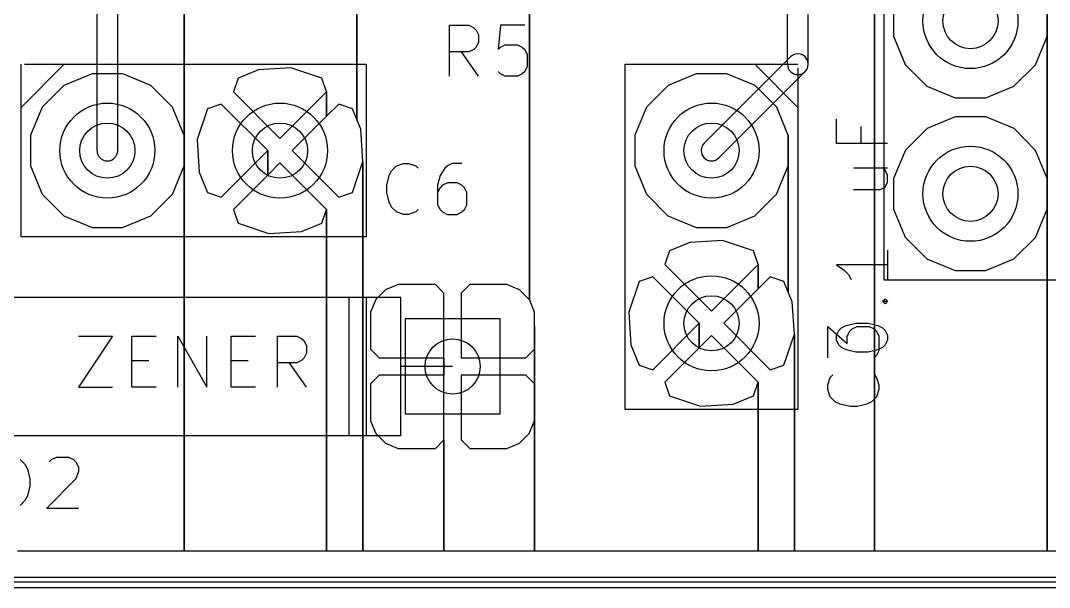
# Model space of a CAD drawing. Extents: x 10 to 410, y -287 to -10.
# Drawn here: x 171.44 to 186.58, y -150.57 to -142.23 of the extents above; entities that cross this region are included whole.
import ezdxf

# ---------------------------------------------------------------- set-up
doc = ezdxf.new("R2010")
doc.units = 0
doc.header["$MEASUREMENT"] = 0
doc.layers.add('Black', color=250, linetype='CONTINUOUS')
doc.layers.add('White', color=7, linetype='CONTINUOUS')

msp = doc.modelspace()

# ---------------------------------------------------------------- linework, layer by layer
at = {"layer": 'BLACK'}
for p, q in [((184.15, -146.05), (184.15, -120.65)), ((178.93, -146.337), (178.93, -138.206)), ((178.93, -138.206), (178.93, -146.337)), ((178.93, -146.337), (178.93, -138.206)), ((178.93, -138.206), (178.93, -146.337)), ((173.85, -143.921), (173.85, -140.746)), ((173.85, -140.746), (173.85, -143.921)), ((173.85, -143.921), (173.85, -140.746)), ((173.85, -140.746), (173.85, -143.921)), ((176.39, -143.688), (176.39, -140.746)), ((176.39, -140.746), (176.39, -143.688)), ((176.39, -143.688), (176.39, -140.746)), ((176.39, -140.746), (176.39, -143.688)), ((184.01, -150.039), (184.01, -140.746)), ((184.01, -140.746), (184.01, -150.039)), ((184.01, -150.039), (184.01, -140.746)), ((184.01, -140.746), (184.01, -150.039)), ((184.29, -142.014), (184.29, -142.464)), ((184.29, -142.014), (184.29, -142.464)), ((186.55, -144.556), (186.55, -142.016)), ((186.55, -142.466), (186.55, -142.016)), ((186.55, -142.016), (186.55, -144.556)), ((186.55, -144.556), (186.55, -142.016)), ((186.55, -142.466), (186.55, -142.016)), ((186.55, -142.016), (186.55, -144.556)), ((177.754, -143.052), (177.754, -142.302)), ((177.754, -142.302), (178.04, -142.302)), ((178.04, -142.302), (178.112, -142.337)), ((178.504, -142.302), (178.469, -142.659)), ((178.862, -142.302), (178.504, -142.302)), ((178.112, -142.337), (178.147, -142.373)), ((178.147, -142.373), (178.183, -142.444)), ((178.183, -142.444), (178.183, -142.552)), ((178.183, -142.552), (178.147, -142.623)), ((178.504, -142.623), (178.576, -142.587)), ((178.576, -142.587), (178.754, -142.587)), ((178.754, -142.587), (178.826, -142.623)), ((184.29, -142.464), (184.461, -142.879)), ((184.29, -142.464), (184.461, -142.879)), ((186.378, -142.881), (186.55, -142.466)), ((186.378, -142.881), (186.55, -142.466)), ((178.04, -142.694), (177.754, -142.694)), ((178.183, -143.052), (177.933, -142.694)), ((178.112, -142.659), (178.04, -142.694)), ((178.147, -142.623), (178.112, -142.659)), ((178.469, -142.659), (178.504, -142.623)), ((178.826, -142.623), (178.862, -142.659)), ((178.862, -142.659), (178.897, -142.73)), ((178.897, -142.73), (178.897, -142.909)), ((171.45, -145.415), (171.45, -142.875)), ((171.45, -143.51), (172.085, -142.875)), ((171.501, -142.875), (176.53, -142.875)), ((176.53, -142.875), (176.53, -145.415)), ((178.897, -142.909), (178.862, -142.98)), ((180.34, -147.955), (180.34, -142.875)), ((180.34, -142.875), (182.88, -142.875)), ((182.245, -142.875), (182.88, -143.51)), ((184.461, -142.879), (184.779, -143.198)), ((184.461, -142.879), (184.779, -143.198)), ((186.059, -143.199), (186.378, -142.881)), ((186.059, -143.199), (186.378, -142.881)), ((172.496, -143.015), (172.081, -143.186)), ((172.496, -143.015), (172.081, -143.186)), ((172.946, -143.015), (172.496, -143.015)), ((172.946, -143.015), (172.496, -143.015)), ((173.361, -143.187), (172.946, -143.015)), ((173.361, -143.187), (172.946, -143.015)), ((174.943, -142.956), (174.644, -143.08)), ((174.943, -142.956), (174.644, -143.08)), ((175.422, -142.926), (174.943, -142.956)), ((175.422, -142.926), (174.943, -142.956)), ((175.876, -143.08), (175.422, -142.926)), ((175.876, -143.08), (175.422, -142.926)), ((178.504, -143.016), (178.469, -142.98)), ((178.576, -143.052), (178.504, -143.016)), ((178.754, -143.052), (178.576, -143.052)), ((178.826, -143.016), (178.754, -143.052)), ((178.862, -142.98), (178.826, -143.016)), ((181.386, -143.015), (180.971, -143.186)), ((181.386, -143.015), (180.971, -143.186)), ((181.836, -143.015), (181.386, -143.015)), ((181.836, -143.015), (181.386, -143.015)), ((182.251, -143.187), (181.836, -143.015)), ((182.251, -143.187), (181.836, -143.015)), ((182.88, -142.926), (182.88, -147.955)), ((172.081, -143.186), (171.762, -143.504)), ((172.081, -143.186), (171.762, -143.504)), ((173.679, -143.506), (173.361, -143.187)), ((173.679, -143.506), (173.361, -143.187)), ((174.644, -143.08), (174.575, -143.28)), ((174.644, -143.08), (174.575, -143.28)), ((175.945, -143.28), (175.876, -143.08)), ((175.945, -143.28), (175.876, -143.08)), ((180.971, -143.186), (180.652, -143.504)), ((180.971, -143.186), (180.652, -143.504)), ((182.569, -143.506), (182.251, -143.187)), ((182.569, -143.506), (182.251, -143.187)), ((184.779, -143.198), (185.194, -143.37)), ((184.779, -143.198), (185.194, -143.37)), ((185.644, -143.37), (186.059, -143.199)), ((185.644, -143.37), (186.059, -143.199)), ((174.575, -143.28), (175.26, -143.965)), ((174.575, -143.28), (175.26, -143.965)), ((175.26, -143.965), (175.945, -143.28)), ((175.26, -143.965), (175.945, -143.28)), ((175.945, -143.64), (175.945, -143.28)), ((175.945, -143.28), (175.945, -143.64)), ((175.945, -143.64), (175.945, -143.28)), ((175.945, -143.28), (175.945, -143.64)), ((171.762, -143.504), (171.59, -143.919)), ((171.762, -143.504), (171.59, -143.919)), ((173.85, -143.921), (173.679, -143.506)), ((173.85, -143.921), (173.679, -143.506)), ((174.395, -143.46), (174.195, -143.529)), ((174.395, -143.46), (174.195, -143.529)), ((175.08, -144.145), (174.395, -143.46)), ((175.08, -144.145), (174.395, -143.46)), ((176.125, -143.46), (175.945, -143.64)), ((176.125, -143.46), (175.945, -143.64)), ((176.325, -143.529), (176.125, -143.46)), ((176.325, -143.529), (176.125, -143.46)), ((180.652, -143.504), (180.48, -143.919)), ((180.652, -143.504), (180.48, -143.919)), ((182.74, -143.921), (182.569, -143.506)), ((182.74, -143.921), (182.569, -143.506)), ((185.194, -143.37), (185.644, -143.37)), ((185.194, -143.37), (185.644, -143.37)), ((174.195, -143.529), (174.041, -143.983)), ((174.195, -143.529), (174.041, -143.983)), ((175.945, -143.64), (175.44, -144.145)), ((175.945, -143.64), (175.44, -144.145)), ((176.39, -143.688), (176.325, -143.529)), ((176.39, -143.688), (176.325, -143.529)), ((185.196, -143.65), (184.781, -143.821)), ((185.196, -143.65), (184.781, -143.821)), ((185.646, -143.65), (185.196, -143.65)), ((185.646, -143.65), (185.196, -143.65)), ((186.061, -143.822), (185.646, -143.65)), ((186.061, -143.822), (185.646, -143.65)), ((176.449, -143.828), (176.39, -143.688)), ((176.449, -143.828), (176.39, -143.688)), ((183.45, -144.04), (183.45, -143.683)), ((183.807, -143.79), (183.807, -144.04)), ((184.781, -143.821), (184.462, -144.139)), ((184.781, -143.821), (184.462, -144.139)), ((171.59, -143.919), (171.59, -144.369)), ((171.59, -143.919), (171.59, -144.369)), ((173.85, -150.039), (173.85, -143.921)), ((173.85, -144.371), (173.85, -143.921)), ((173.85, -143.921), (173.85, -150.039)), ((173.85, -150.039), (173.85, -143.921)), ((173.85, -144.371), (173.85, -143.921)), ((173.85, -143.921), (173.85, -150.039)), ((176.479, -144.307), (176.449, -143.828)), ((176.479, -144.307), (176.449, -143.828)), ((180.48, -143.919), (180.48, -144.369)), ((180.48, -143.919), (180.48, -144.369)), ((182.74, -146.228), (182.74, -143.921)), ((182.74, -144.371), (182.74, -143.921)), ((182.74, -143.921), (182.74, -146.228)), ((182.74, -146.228), (182.74, -143.921)), ((182.74, -144.371), (182.74, -143.921)), ((182.74, -143.921), (182.74, -146.228)), ((186.379, -144.141), (186.061, -143.822)), ((186.379, -144.141), (186.061, -143.822)), ((174.041, -143.983), (174.071, -144.462)), ((174.041, -143.983), (174.071, -144.462)), ((184.2, -144.04), (183.45, -144.04)), ((174.395, -144.83), (175.08, -144.145)), ((174.395, -144.83), (175.08, -144.145)), ((175.08, -144.504), (175.08, -144.145)), ((175.08, -144.145), (175.08, -144.504)), ((175.08, -144.504), (175.08, -144.145)), ((175.08, -144.145), (175.08, -144.504)), ((175.44, -144.145), (176.125, -144.83)), ((175.44, -144.145), (176.125, -144.83)), ((184.462, -144.139), (184.29, -144.554)), ((184.462, -144.139), (184.29, -144.554)), ((186.55, -144.556), (186.379, -144.141)), ((186.55, -144.556), (186.379, -144.141)), ((171.59, -144.369), (171.761, -144.784)), ((171.59, -144.369), (171.761, -144.784)), ((173.678, -144.786), (173.85, -144.371)), ((173.678, -144.786), (173.85, -144.371)), ((175.26, -144.325), (175.08, -144.504)), ((175.26, -144.325), (175.08, -144.504)), ((175.945, -145.01), (175.26, -144.325)), ((175.945, -145.01), (175.26, -144.325)), ((176.325, -144.761), (176.479, -144.307)), ((176.325, -144.761), (176.479, -144.307)), ((176.479, -150.039), (176.479, -144.307)), ((176.479, -144.307), (176.479, -150.039)), ((176.479, -150.039), (176.479, -144.307)), ((176.479, -144.307), (176.479, -150.039)), ((176.901, -144.441), (176.973, -144.369)), ((176.973, -144.369), (177.08, -144.334)), ((177.08, -144.334), (177.151, -144.334)), ((177.151, -144.334), (177.258, -144.369)), ((177.258, -144.369), (177.294, -144.405)), ((177.687, -144.405), (177.615, -144.512)), ((177.723, -144.369), (177.687, -144.405)), ((177.794, -144.334), (177.723, -144.369)), ((177.937, -144.334), (177.794, -144.334)), ((180.48, -144.369), (180.651, -144.784)), ((180.48, -144.369), (180.651, -144.784)), ((182.568, -144.786), (182.74, -144.371)), ((182.568, -144.786), (182.74, -144.371)), ((183.7, -144.397), (184.2, -144.397)), ((184.164, -144.433), (184.128, -144.397)), ((174.071, -144.462), (174.195, -144.761)), ((174.071, -144.462), (174.195, -144.761)), ((175.08, -144.504), (174.575, -145.01)), ((175.08, -144.504), (174.575, -145.01)), ((176.83, -144.655), (176.865, -144.512)), ((176.865, -144.512), (176.901, -144.441)), ((177.615, -144.512), (177.58, -144.655)), ((184.2, -144.504), (184.164, -144.433)), ((184.2, -144.611), (184.2, -144.504)), ((184.29, -144.554), (184.29, -145.004)), ((184.29, -144.554), (184.29, -145.004)), ((186.55, -150.039), (186.55, -144.556)), ((186.55, -145.006), (186.55, -144.556)), ((186.55, -144.556), (186.55, -150.039)), ((186.55, -150.039), (186.55, -144.556)), ((186.55, -145.006), (186.55, -144.556)), ((186.55, -144.556), (186.55, -150.039)), ((176.83, -144.762), (176.83, -144.655)), ((177.58, -144.655), (177.58, -144.941)), ((177.615, -144.691), (177.58, -144.762)), ((177.651, -144.655), (177.615, -144.691)), ((177.723, -144.619), (177.651, -144.655)), ((177.865, -144.619), (177.723, -144.619)), ((177.937, -144.655), (177.865, -144.619)), ((177.973, -144.691), (177.937, -144.655)), ((178.008, -144.762), (177.973, -144.691)), ((183.7, -144.719), (184.092, -144.719)), ((184.092, -144.719), (184.164, -144.683)), ((184.164, -144.683), (184.2, -144.611)), ((171.761, -144.784), (172.079, -145.103)), ((171.761, -144.784), (172.079, -145.103)), ((173.359, -145.104), (173.678, -144.786)), ((173.359, -145.104), (173.678, -144.786)), ((174.195, -144.761), (174.395, -144.83)), ((174.195, -144.761), (174.395, -144.83)), ((176.125, -144.83), (176.325, -144.761)), ((176.125, -144.83), (176.325, -144.761)), ((176.865, -144.905), (176.83, -144.762)), ((178.008, -144.941), (178.008, -144.762)), ((180.651, -144.784), (180.969, -145.103)), ((180.651, -144.784), (180.969, -145.103)), ((182.249, -145.104), (182.568, -144.786)), ((182.249, -145.104), (182.568, -144.786)), ((174.575, -145.01), (174.644, -145.21)), ((174.575, -145.01), (174.644, -145.21)), ((175.876, -145.21), (175.945, -145.01)), ((175.876, -145.21), (175.945, -145.01)), ((175.945, -150.039), (175.945, -145.01)), ((175.945, -145.01), (175.945, -150.039)), ((175.945, -150.039), (175.945, -145.01)), ((175.945, -145.01), (175.945, -150.039)), ((176.901, -144.976), (176.865, -144.905)), ((176.973, -145.048), (176.901, -144.976)), ((177.294, -145.012), (177.258, -145.048)), ((177.58, -144.941), (177.615, -145.012)), ((177.615, -145.012), (177.651, -145.048)), ((177.937, -145.048), (177.973, -145.012)), ((177.973, -145.012), (178.008, -144.941)), ((184.29, -145.004), (184.461, -145.419)), ((184.29, -145.004), (184.461, -145.419)), ((186.378, -145.421), (186.55, -145.006)), ((186.378, -145.421), (186.55, -145.006)), ((172.079, -145.103), (172.494, -145.275)), ((172.079, -145.103), (172.494, -145.275)), ((172.944, -145.275), (173.359, -145.104)), ((172.944, -145.275), (173.359, -145.104)), ((177.08, -145.084), (176.973, -145.048)), ((177.151, -145.084), (177.08, -145.084)), ((177.258, -145.048), (177.151, -145.084)), ((177.651, -145.048), (177.723, -145.084)), ((177.723, -145.084), (177.865, -145.084)), ((177.865, -145.084), (177.937, -145.048)), ((180.969, -145.103), (181.384, -145.275)), ((180.969, -145.103), (181.384, -145.275)), ((181.834, -145.275), (182.249, -145.104)), ((181.834, -145.275), (182.249, -145.104)), ((172.494, -145.275), (172.944, -145.275)), ((172.494, -145.275), (172.944, -145.275)), ((174.644, -145.21), (175.098, -145.364)), ((174.644, -145.21), (175.098, -145.364)), ((175.098, -145.364), (175.577, -145.334)), ((175.098, -145.364), (175.577, -145.334)), ((175.577, -145.334), (175.876, -145.21)), ((175.577, -145.334), (175.876, -145.21)), ((181.384, -145.275), (181.834, -145.275)), ((181.384, -145.275), (181.834, -145.275)), ((176.53, -145.415), (171.45, -145.415)), ((181.772, -145.466), (181.293, -145.496)), ((181.772, -145.466), (181.293, -145.496)), ((182.226, -145.62), (181.772, -145.466)), ((182.226, -145.62), (181.772, -145.466)), ((184.461, -145.419), (184.779, -145.738)), ((184.461, -145.419), (184.779, -145.738)), ((186.059, -145.739), (186.378, -145.421)), ((186.059, -145.739), (186.378, -145.421)), ((180.994, -145.62), (180.925, -145.82)), ((180.994, -145.62), (180.925, -145.82)), ((181.293, -145.496), (180.994, -145.62)), ((181.293, -145.496), (180.994, -145.62)), ((182.295, -145.82), (182.226, -145.62)), ((182.295, -145.82), (182.226, -145.62)), ((184.2, -145.611), (184.2, -146.04)), ((184.779, -145.738), (185.194, -145.91)), ((184.779, -145.738), (185.194, -145.91)), ((185.644, -145.91), (186.059, -145.739)), ((185.644, -145.91), (186.059, -145.739)), ((180.925, -145.82), (181.61, -146.505)), ((180.925, -145.82), (181.61, -146.505)), ((181.61, -146.505), (182.295, -145.82)), ((181.61, -146.505), (182.295, -145.82)), ((182.295, -146.18), (182.295, -145.82)), ((182.295, -145.82), (182.295, -146.18)), ((182.295, -146.18), (182.295, -145.82)), ((182.295, -145.82), (182.295, -146.18)), ((184.2, -145.826), (183.45, -145.826)), ((183.45, -145.826), (183.557, -145.897)), ((183.557, -145.897), (183.628, -145.969)), ((185.194, -145.91), (185.644, -145.91)), ((185.194, -145.91), (185.644, -145.91)), ((180.545, -146.069), (180.391, -146.523)), ((180.545, -146.069), (180.391, -146.523)), ((180.745, -146), (180.545, -146.069)), ((180.745, -146), (180.545, -146.069)), ((181.43, -146.685), (180.745, -146)), ((181.43, -146.685), (180.745, -146)), ((182.475, -146), (182.295, -146.18)), ((182.475, -146), (182.295, -146.18)), ((182.675, -146.069), (182.475, -146)), ((182.675, -146.069), (182.475, -146)), ((182.74, -146.228), (182.675, -146.069)), ((182.74, -146.228), (182.675, -146.069)), ((183.628, -145.969), (183.664, -146.04)), ((186.69, -146.05), (184.15, -146.05)), ((176.814, -146.191), (176.671, -146.333)), ((176.814, -146.191), (176.671, -146.333)), ((177.001, -146.113), (176.814, -146.191)), ((177.001, -146.113), (176.814, -146.191)), ((177.546, -146.113), (177.001, -146.113)), ((177.546, -146.113), (177.001, -146.113)), ((177.673, -146.24), (177.546, -146.113)), ((177.673, -146.24), (177.546, -146.113)), ((177.673, -147.193), (177.673, -146.24)), ((177.673, -147.193), (177.673, -146.24)), ((178.054, -146.113), (177.927, -146.24)), ((178.054, -146.113), (177.927, -146.24)), ((177.927, -146.24), (177.927, -147.193)), ((177.927, -146.24), (177.927, -147.193)), ((178.599, -146.113), (178.054, -146.113)), ((178.599, -146.113), (178.054, -146.113)), ((178.786, -146.191), (178.599, -146.113)), ((178.786, -146.191), (178.599, -146.113)), ((178.929, -146.333), (178.786, -146.191)), ((178.929, -146.333), (178.786, -146.191)), ((182.295, -146.18), (181.79, -146.685)), ((182.295, -146.18), (181.79, -146.685)), ((182.799, -146.368), (182.74, -146.228)), ((182.799, -146.368), (182.74, -146.228)), ((177.038, -146.304), (170.942, -146.304)), ((176.276, -148.336), (176.276, -146.304)), ((176.53, -146.304), (176.53, -148.336)), ((176.671, -146.333), (176.594, -146.52)), ((176.671, -146.333), (176.594, -146.52)), ((177.038, -147.32), (177.038, -146.304)), ((178.93, -146.337), (178.929, -146.333)), ((178.93, -146.337), (178.929, -146.333)), ((179.006, -146.52), (178.93, -146.337)), ((179.006, -146.52), (178.93, -146.337)), ((182.829, -146.847), (182.799, -146.368)), ((182.829, -146.847), (182.799, -146.368)), ((184.128, -146.361), (184.164, -146.326)), ((184.164, -146.397), (184.128, -146.361)), ((184.128, -146.361), (184.2, -146.361)), ((184.164, -146.326), (184.2, -146.361)), ((184.2, -146.361), (184.164, -146.397)), ((176.594, -146.52), (176.593, -146.722)), ((176.594, -146.52), (176.593, -146.722)), ((179.007, -146.722), (179.006, -146.52)), ((179.007, -146.722), (179.006, -146.52)), ((180.391, -146.523), (180.421, -147.002)), ((180.391, -146.523), (180.421, -147.002)), ((177.101, -146.621), (177.101, -148.018)), ((178.498, -146.621), (177.101, -146.621)), ((177.101, -146.621), (177.101, -148.018)), ((178.498, -146.621), (177.101, -146.621)), ((177.101, -146.621), (177.101, -148.018)), ((178.498, -146.621), (177.101, -146.621)), ((178.498, -148.018), (178.498, -146.621)), ((178.498, -148.018), (178.498, -146.621)), ((178.498, -148.018), (178.498, -146.621)), ((180.745, -147.37), (181.43, -146.685)), ((180.745, -147.37), (181.43, -146.685)), ((181.43, -147.044), (181.43, -146.685)), ((181.43, -146.685), (181.43, -147.044)), ((181.43, -147.044), (181.43, -146.685)), ((181.43, -146.685), (181.43, -147.044)), ((181.79, -146.685), (182.475, -147.37)), ((181.79, -146.685), (182.475, -147.37)), ((183.592, -146.719), (183.735, -146.683)), ((183.735, -146.683), (183.914, -146.683)), ((183.914, -146.683), (184.057, -146.719)), ((176.593, -146.722), (176.594, -147.066)), ((176.593, -146.722), (176.594, -147.066)), ((179.006, -147.066), (179.007, -146.722)), ((179.006, -147.066), (179.007, -146.722)), ((179.007, -147.918), (179.007, -146.722)), ((179.007, -146.722), (179.007, -147.918)), ((179.007, -147.918), (179.007, -146.722)), ((179.007, -146.722), (179.007, -147.918)), ((182.675, -147.301), (182.829, -146.847)), ((182.675, -147.301), (182.829, -146.847)), ((182.829, -150.039), (182.829, -146.847)), ((182.829, -146.847), (182.829, -150.039)), ((182.829, -150.039), (182.829, -146.847)), ((182.829, -146.847), (182.829, -150.039)), ((183.323, -147.195), (183.323, -146.731)), ((183.323, -146.731), (183.608, -146.981)), ((183.45, -146.861), (183.485, -146.79)), ((183.485, -146.79), (183.521, -146.754)), ((183.521, -146.754), (183.592, -146.719)), ((183.608, -146.874), (183.644, -146.802)), ((183.644, -146.802), (183.68, -146.766)), ((183.68, -146.766), (183.751, -146.731)), ((183.751, -146.731), (183.93, -146.731)), ((183.93, -146.731), (184.001, -146.766)), ((184.001, -146.766), (184.037, -146.802)), ((184.037, -146.802), (184.073, -146.874)), ((184.057, -146.719), (184.128, -146.754)), ((184.128, -146.754), (184.164, -146.79)), ((184.164, -146.79), (184.2, -146.861)), ((172.294, -146.874), (172.794, -146.874)), ((172.794, -146.874), (172.294, -147.624)), ((173.079, -147.624), (173.079, -146.874)), ((173.079, -146.874), (173.436, -146.874)), ((173.758, -147.624), (173.758, -146.874)), ((173.758, -146.874), (174.186, -147.624)), ((174.186, -147.624), (174.186, -146.874)), ((174.544, -147.624), (174.544, -146.874)), ((174.544, -146.874), (174.901, -146.874)), ((175.222, -147.624), (175.222, -146.874)), ((175.222, -146.874), (175.508, -146.874)), ((175.508, -146.874), (175.579, -146.909)), ((175.579, -146.909), (175.615, -146.945)), ((175.615, -146.945), (175.651, -147.016)), ((181.61, -146.865), (181.43, -147.044)), ((181.61, -146.865), (181.43, -147.044)), ((182.295, -147.55), (181.61, -146.865)), ((182.295, -147.55), (181.61, -146.865)), ((183.45, -146.933), (183.45, -146.861)), ((183.485, -147.004), (183.45, -146.933)), ((183.608, -146.981), (183.608, -146.874)), ((184.073, -146.874), (184.073, -147.088)), ((184.2, -146.933), (184.164, -147.004)), ((184.2, -146.861), (184.2, -146.933)), ((175.651, -147.124), (175.615, -147.195)), ((175.651, -147.016), (175.651, -147.124)), ((176.594, -147.066), (176.72, -147.193)), ((176.594, -147.066), (176.72, -147.193)), ((178.879, -147.193), (179.006, -147.066)), ((178.879, -147.193), (179.006, -147.066)), ((180.421, -147.002), (180.545, -147.301)), ((180.421, -147.002), (180.545, -147.301)), ((181.43, -147.044), (180.925, -147.55)), ((181.43, -147.044), (180.925, -147.55)), ((183.521, -147.04), (183.485, -147.004)), ((183.592, -147.076), (183.521, -147.04)), ((183.735, -147.111), (183.592, -147.076)), ((183.914, -147.111), (183.735, -147.111)), ((184.057, -147.076), (183.914, -147.111)), ((184.073, -147.088), (184.037, -147.159)), ((184.128, -147.04), (184.057, -147.076)), ((184.164, -147.004), (184.128, -147.04)), ((173.079, -147.231), (173.329, -147.231)), ((174.544, -147.231), (174.794, -147.231)), ((175.508, -147.266), (175.222, -147.266)), ((175.651, -147.624), (175.401, -147.266)), ((175.579, -147.231), (175.508, -147.266)), ((175.615, -147.195), (175.579, -147.231)), ((176.72, -147.193), (177.673, -147.193)), ((176.72, -147.193), (177.673, -147.193)), ((177.673, -147.447), (177.673, -147.193)), ((177.673, -147.193), (177.673, -147.447)), ((177.673, -147.447), (177.673, -147.193)), ((177.673, -147.193), (177.673, -147.447)), ((177.927, -147.193), (178.879, -147.193)), ((177.927, -147.193), (178.879, -147.193)), ((180.545, -147.301), (180.745, -147.37)), ((180.545, -147.301), (180.745, -147.37)), ((182.475, -147.37), (182.675, -147.301)), ((182.475, -147.37), (182.675, -147.301)), ((184.037, -147.159), (184.001, -147.195)), ((176.72, -147.447), (176.594, -147.574)), ((176.72, -147.447), (176.594, -147.574)), ((177.673, -147.447), (176.72, -147.447)), ((177.673, -147.447), (176.72, -147.447)), ((177.8, -147.32), (177.038, -147.32)), ((177.038, -148.336), (177.038, -147.32)), ((177.673, -148.399), (177.673, -147.447)), ((177.673, -148.399), (177.673, -147.447)), ((178.879, -147.447), (177.927, -147.447)), ((177.927, -147.447), (177.927, -148.399)), ((178.879, -147.447), (177.927, -147.447)), ((177.927, -147.447), (177.927, -148.399)), ((179.006, -147.574), (178.879, -147.447)), ((179.006, -147.574), (178.879, -147.447)), ((183.358, -147.481), (183.394, -147.445)), ((184.001, -147.445), (184.037, -147.481)), ((176.594, -147.574), (176.593, -147.918)), ((176.594, -147.574), (176.593, -147.918)), ((179.007, -147.918), (179.006, -147.574)), ((179.007, -147.918), (179.006, -147.574)), ((180.925, -147.55), (180.994, -147.75)), ((180.925, -147.55), (180.994, -147.75)), ((182.226, -147.75), (182.295, -147.55)), ((182.226, -147.75), (182.295, -147.55)), ((182.295, -150.039), (182.295, -147.55)), ((182.295, -147.55), (182.295, -150.039)), ((182.295, -150.039), (182.295, -147.55)), ((182.295, -147.55), (182.295, -150.039)), ((183.323, -147.588), (183.358, -147.481)), ((183.323, -147.659), (183.323, -147.588)), ((184.037, -147.481), (184.073, -147.588)), ((184.073, -147.588), (184.073, -147.659)), ((172.294, -147.624), (172.794, -147.624)), ((173.436, -147.624), (173.079, -147.624)), ((174.901, -147.624), (174.544, -147.624)), ((180.994, -147.75), (181.448, -147.904)), ((180.994, -147.75), (181.448, -147.904)), ((181.927, -147.874), (182.226, -147.75)), ((181.927, -147.874), (182.226, -147.75)), ((183.358, -147.766), (183.323, -147.659)), ((184.073, -147.659), (184.037, -147.766)), ((181.448, -147.904), (181.927, -147.874)), ((181.448, -147.904), (181.927, -147.874)), ((183.43, -147.838), (183.358, -147.766)), ((183.501, -147.874), (183.43, -147.838)), ((183.644, -147.909), (183.501, -147.874)), ((183.751, -147.909), (183.644, -147.909)), ((183.894, -147.874), (183.751, -147.909)), ((183.965, -147.838), (183.894, -147.874)), ((184.037, -147.766), (183.965, -147.838)), ((176.593, -147.918), (176.594, -148.12)), ((176.593, -147.918), (176.594, -148.12)), ((177.101, -148.018), (178.498, -148.018)), ((177.101, -148.018), (178.498, -148.018)), ((177.101, -148.018), (178.498, -148.018)), ((179.006, -148.12), (179.007, -147.918)), ((179.006, -148.12), (179.007, -147.918)), ((179.007, -150.039), (179.007, -147.918)), ((179.007, -147.918), (179.007, -150.039)), ((179.007, -150.039), (179.007, -147.918)), ((179.007, -147.918), (179.007, -150.039)), ((182.88, -147.955), (180.34, -147.955)), ((176.594, -148.12), (176.671, -148.307)), ((176.594, -148.12), (176.671, -148.307)), ((178.929, -148.307), (179.006, -148.12)), ((178.929, -148.307), (179.006, -148.12)), ((170.942, -148.336), (177.038, -148.336)), ((176.671, -148.307), (176.814, -148.449)), ((176.671, -148.307), (176.814, -148.449)), ((178.786, -148.449), (178.929, -148.307)), ((178.786, -148.449), (178.929, -148.307)), ((176.814, -148.449), (177.001, -148.527)), ((176.814, -148.449), (177.001, -148.527)), ((177.546, -148.526), (177.673, -148.399)), ((177.546, -148.526), (177.673, -148.399)), ((177.673, -150.039), (177.673, -148.399)), ((177.673, -148.399), (177.673, -150.039)), ((177.673, -150.039), (177.673, -148.399)), ((177.673, -148.399), (177.673, -150.039)), ((177.927, -148.399), (178.054, -148.526)), ((177.927, -148.399), (178.054, -148.526)), ((178.599, -148.527), (178.786, -148.449)), ((178.599, -148.527), (178.786, -148.449)), ((171.9, -148.687), (171.972, -148.652)), ((171.972, -148.652), (172.15, -148.652)), ((172.15, -148.652), (172.222, -148.687)), ((177.001, -148.527), (177.546, -148.526)), ((177.001, -148.527), (177.546, -148.526)), ((178.054, -148.526), (178.599, -148.527)), ((178.054, -148.526), (178.599, -148.527)), ((171.436, -148.687), (171.508, -148.759)), ((171.508, -148.759), (171.543, -148.83)), ((171.865, -148.723), (171.9, -148.687)), ((172.222, -148.687), (172.258, -148.723)), ((172.258, -148.723), (172.293, -148.794)), ((172.293, -148.794), (172.293, -148.866)), ((171.543, -148.83), (171.579, -148.973)), ((172.293, -148.866), (172.258, -148.973)), ((171.579, -149.08), (171.543, -149.223)), ((171.579, -148.973), (171.579, -149.08)), ((172.258, -148.973), (171.829, -149.402)), ((171.543, -149.223), (171.508, -149.294)), ((171.508, -149.294), (171.436, -149.366)), ((171.829, -149.402), (172.293, -149.402)), ((173.85, -150.039), (171.399, -150.039)), ((173.85, -150.039), (171.399, -150.039)), ((175.945, -150.039), (173.85, -150.039)), ((175.945, -150.039), (173.85, -150.039)), ((176.479, -150.039), (175.945, -150.039)), ((176.479, -150.039), (175.945, -150.039)), ((177.673, -150.039), (176.479, -150.039)), ((177.673, -150.039), (176.479, -150.039)), ((179.007, -150.039), (177.673, -150.039)), ((179.007, -150.039), (177.673, -150.039)), ((182.295, -150.039), (179.007, -150.039)), ((182.295, -150.039), (179.007, -150.039)), ((182.829, -150.039), (182.295, -150.039)), ((182.829, -150.039), (182.295, -150.039)), ((184.01, -150.039), (182.829, -150.039)), ((184.01, -150.039), (182.829, -150.039)), ((186.55, -150.039), (184.01, -150.039)), ((186.55, -150.039), (184.01, -150.039)), ((189.09, -150.039), (186.55, -150.039)), ((189.09, -150.039), (186.55, -150.039)), ((162.56, -150.42), (245.11, -150.42)), ((245.11, -150.495), (162.56, -150.495)), ((245.11, -150.495), (162.56, -150.495)), ((245.11, -150.495), (162.56, -150.495)), ((245.11, -150.495), (162.56, -150.495)), ((245.11, -150.495), (162.56, -150.495)), ((245.11, -150.495), (162.56, -150.495)), ((245.11, -150.495), (162.56, -150.495)), ((162.56, -150.57), (245.11, -150.57))]:
    msp.add_line(p, q, dxfattribs=at)
for centre in [(185.42, -142.24), (185.42, -142.24), (185.42, -142.24), (172.72, -144.145), (172.72, -144.145), (172.72, -144.145), (175.26, -144.145), (175.26, -144.145), (175.26, -144.145), (181.61, -144.145), (181.61, -144.145), (181.61, -144.145), (185.42, -144.78), (185.42, -144.78), (185.42, -144.78), (181.61, -146.685), (181.61, -146.685), (181.61, -146.685)]:
    msp.add_circle(centre, 0.699, dxfattribs=at)
at = {"layer": 'WHITE'}
for p, q in [((172.568, -144.145), (172.568, -140.97)), ((172.872, -144.145), (172.872, -140.97)), ((182.728, -142.875), (182.728, -140.97)), ((183.032, -142.875), (183.032, -140.97)), ((181.502, -144.037), (182.772, -142.767)), ((181.718, -144.253), (182.988, -142.983)), ((177.101, -146.621), (177.101, -148.018)), ((178.498, -146.621), (177.101, -146.621)), ((178.498, -148.018), (178.498, -146.621)), ((177.101, -148.018), (178.498, -148.018)), ((162.56, -150.42), (245.11, -150.42)), ((162.56, -150.57), (245.11, -150.57))]:
    msp.add_line(p, q, dxfattribs=at)
for centre, radius in [((185.42, -142.24), 0.699), ((185.42, -142.24), 0.406), ((172.72, -144.145), 0.699), ((175.26, -144.145), 0.699), ((181.61, -144.145), 0.699), ((172.72, -144.145), 0.406), ((175.26, -144.145), 0.406), ((181.61, -144.145), 0.406), ((185.42, -144.78), 0.699), ((185.42, -144.78), 0.406), ((181.61, -146.685), 0.699), ((181.61, -146.685), 0.406), ((177.8, -147.32), 0.406)]:
    msp.add_circle(centre, radius, dxfattribs=at)
for centre, start, end in [((182.88, -142.875), 315, 495), ((182.88, -142.875), 180, 360), ((181.61, -144.145), 135, 315), ((172.72, -144.145), 180, 360)]:
    msp.add_arc(centre, 0.152, start, end, dxfattribs=at)

doc.saveas('drawing.dxf')
